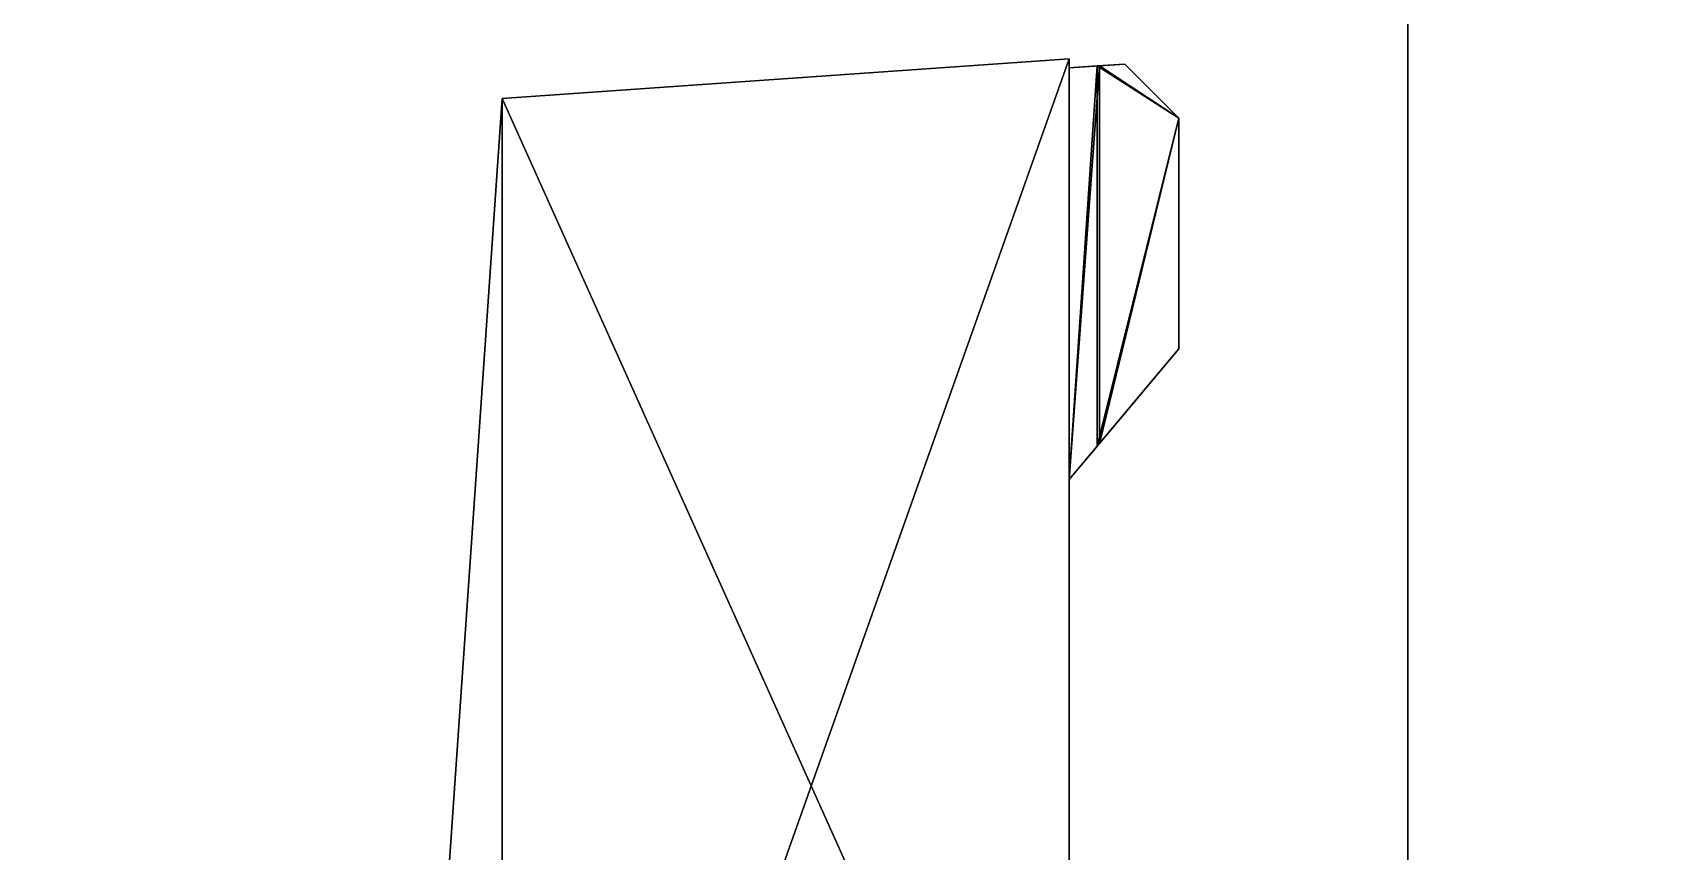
# Model space of a CAD drawing. Extents: x -469 to 3226, y 1395 to 4288.
# Drawn here: x 1215.7 to 1275.5, y 3618.7 to 3649 of the extents above; entities that cross this region are included whole.
import ezdxf

# ---------------------------------------------------------------- set-up
doc = ezdxf.new("R2010")
doc.units = 0
for name, color, linetype in [('LAYER0', 7, 'CONTINUOUS'), ('LAYER1', 7, 'CONTINUOUS'), ('LAYER158', 7, 'CONTINUOUS'), ('LAYER164', 7, 'CONTINUOUS'), ('LAYER165', 7, 'CONTINUOUS'), ('LAYER166', 7, 'CONTINUOUS'), ('LAYER167', 7, 'CONTINUOUS'), ('LAYER170', 7, 'CONTINUOUS'), ('LAYER171', 9, 'CONTINUOUS'), ('LAYER175', 7, 'CONTINUOUS'), ('LAYER322', 253, 'CONTINUOUS'), ('LAYER325', 253, 'CONTINUOUS'), ('LAYER328', 253, 'CONTINUOUS'), ('LAYER331', 253, 'CONTINUOUS'), ('LAYER334', 253, 'CONTINUOUS')]:
    doc.layers.add(name, color=color, linetype=linetype)

msp = doc.modelspace()

# ---------------------------------------------------------------- linework, layer by layer
at = {"layer": 'LAYER0', "invisible_edges": 1}
for points in [[(3116.174, 4288.024, -5), (-468.8259, 1395.024, -5), (-468.8259, 4288.024, -5), (3116.174, 4288.024, -5)], [(-468.8259, 1395.024, -5), (3116.174, 4288.024, -5), (3116.174, 1395.024, -5), (-468.8259, 1395.024, -5)], [(3116.174, 1395.024), (-468.8259, 4288.024), (-468.8259, 1395.024), (3116.174, 1395.024)], [(-468.8259, 4288.024), (3116.174, 1395.024), (3116.174, 4288.024), (-468.8259, 4288.024)]]:
    msp.add_3dface(points, dxfattribs=at)
at = {"layer": 'LAYER158', "invisible_edges": 1}
for points in [[(1266.466, 4138.024, 80), (816.4661, 3558.024, 80), (816.4661, 4138.024, 80), (1266.466, 4138.024, 80)], [(816.4661, 3558.024, 80), (1266.466, 4138.024, 80), (1266.466, 3558.024, 80), (816.4661, 3558.024, 80)], [(1266.466, 3558.024, 98), (816.4661, 4138.024, 98), (816.4661, 3558.024, 98), (1266.466, 3558.024, 98)], [(816.4661, 4138.024, 98), (1266.466, 3558.024, 98), (1266.466, 4138.024, 98), (816.4661, 4138.024, 98)], [(1266.466, 4138.024, 80), (1266.466, 3558.024, 98), (1266.466, 3558.024, 80), (1266.466, 4138.024, 80)], [(1266.466, 3558.024, 98), (1266.466, 4138.024, 80), (1266.466, 4138.024, 98), (1266.466, 3558.024, 98)]]:
    msp.add_3dface(points, dxfattribs=at)
at = {"layer": 'LAYER164', "invisible_edges": 1}
for points in [[(816.4659, 4113.424, 2056), (1266.466, 3558.024, 2056), (1266.466, 4113.424, 2056), (816.4659, 4113.424, 2056)], [(1266.466, 3558.024, 2056), (816.4659, 4113.424, 2056), (816.4659, 3558.024, 2056), (1266.466, 3558.024, 2056)], [(816.4659, 3558.024, 2038), (1266.466, 4113.424, 2038), (1266.466, 3558.024, 2038), (816.4659, 3558.024, 2038)], [(1266.466, 4113.424, 2038), (816.4659, 3558.024, 2038), (816.4659, 4113.424, 2038), (1266.466, 4113.424, 2038)], [(1266.466, 4113.424, 2038), (1266.466, 3558.024, 2056), (1266.466, 3558.024, 2038), (1266.466, 4113.424, 2038)], [(1266.466, 3558.024, 2056), (1266.466, 4113.424, 2038), (1266.466, 4113.424, 2056), (1266.466, 3558.024, 2056)]]:
    msp.add_3dface(points, dxfattribs=at)
at = {"layer": 'LAYER165', "invisible_edges": 1}
for points in [[(816.4659, 4113.424, 916), (1266.466, 3558.024, 916), (1266.466, 4113.424, 916), (816.4659, 4113.424, 916)], [(1266.466, 3558.024, 916), (816.4659, 4113.424, 916), (816.4659, 3558.024, 916), (1266.466, 3558.024, 916)], [(816.4659, 3558.024, 898), (1266.466, 4113.424, 898), (1266.466, 3558.024, 898), (816.4659, 3558.024, 898)], [(1266.466, 4113.424, 898), (816.4659, 3558.024, 898), (816.4659, 4113.424, 898), (1266.466, 4113.424, 898)], [(1266.466, 4113.424, 898), (1266.466, 3558.024, 916), (1266.466, 3558.024, 898), (1266.466, 4113.424, 898)], [(1266.466, 3558.024, 916), (1266.466, 4113.424, 898), (1266.466, 4113.424, 916), (1266.466, 3558.024, 916)]]:
    msp.add_3dface(points, dxfattribs=at)
at = {"layer": 'LAYER166', "invisible_edges": 1}
for points in [[(816.4659, 4113.424, 1272.8), (1266.466, 3558.024, 1272.8), (1266.466, 4113.424, 1272.8), (816.4659, 4113.424, 1272.8)], [(1266.466, 3558.024, 1272.8), (816.4659, 4113.424, 1272.8), (816.4659, 3558.024, 1272.8), (1266.466, 3558.024, 1272.8)], [(816.4659, 3558.024, 1254.8), (1266.466, 4113.424, 1254.8), (1266.466, 3558.024, 1254.8), (816.4659, 3558.024, 1254.8)], [(1266.466, 4113.424, 1254.8), (816.4659, 3558.024, 1254.8), (816.4659, 4113.424, 1254.8), (1266.466, 4113.424, 1254.8)], [(1266.466, 4113.424, 1254.8), (1266.466, 3558.024, 1272.8), (1266.466, 3558.024, 1254.8), (1266.466, 4113.424, 1254.8)], [(1266.466, 3558.024, 1272.8), (1266.466, 4113.424, 1254.8), (1266.466, 4113.424, 1272.8), (1266.466, 3558.024, 1272.8)]]:
    msp.add_3dface(points, dxfattribs=at)
at = {"layer": 'LAYER167', "invisible_edges": 1}
for points in [[(816.4659, 4113.424, 1664.4), (1266.466, 3558.024, 1664.4), (1266.466, 4113.424, 1664.4), (816.4659, 4113.424, 1664.4)], [(1266.466, 3558.024, 1664.4), (816.4659, 4113.424, 1664.4), (816.4659, 3558.024, 1664.4), (1266.466, 3558.024, 1664.4)], [(816.4659, 3558.024, 1646.4), (1266.466, 4113.424, 1646.4), (1266.466, 3558.024, 1646.4), (816.4659, 3558.024, 1646.4)], [(1266.466, 4113.424, 1646.4), (816.4659, 3558.024, 1646.4), (816.4659, 4113.424, 1646.4), (1266.466, 4113.424, 1646.4)], [(1266.466, 4113.424, 1646.4), (1266.466, 3558.024, 1664.4), (1266.466, 3558.024, 1646.4), (1266.466, 4113.424, 1646.4)], [(1266.466, 3558.024, 1664.4), (1266.466, 4113.424, 1646.4), (1266.466, 4113.424, 1664.4), (1266.466, 3558.024, 1664.4)]]:
    msp.add_3dface(points, dxfattribs=at)
at = {"layer": 'LAYER170', "invisible_edges": 1}
for points in [[(816.4659, 4113.424, 507), (1266.466, 3558.024, 507), (1266.466, 4113.424, 507), (816.4659, 4113.424, 507)], [(1266.466, 3558.024, 507), (816.4659, 4113.424, 507), (816.4659, 3558.024, 507), (1266.466, 3558.024, 507)], [(816.4659, 3558.024, 489), (1266.466, 4113.424, 489), (1266.466, 3558.024, 489), (816.4659, 3558.024, 489)], [(1266.466, 4113.424, 489), (816.4659, 3558.024, 489), (816.4659, 4113.424, 489), (1266.466, 4113.424, 489)], [(1266.466, 4113.424, 489), (1266.466, 3558.024, 507), (1266.466, 3558.024, 489), (1266.466, 4113.424, 489)], [(1266.466, 3558.024, 507), (1266.466, 4113.424, 489), (1266.466, 4113.424, 507), (1266.466, 3558.024, 507)]]:
    msp.add_3dface(points, dxfattribs=at)
at = {"layer": 'LAYER171', "invisible_edges": 1}
for points in [[(1266.466, 4138.024), (1284.466, 3558.024), (1266.466, 3558.024), (1266.466, 4138.024)], [(1284.466, 3558.024), (1266.466, 4138.024), (1284.466, 4138.024), (1284.466, 3558.024)], [(1284.466, 4138.024, 2380), (1266.466, 3558.024, 2380), (1284.466, 3558.024, 2380), (1284.466, 4138.024, 2380)], [(1266.466, 3558.024, 2380), (1284.466, 4138.024, 2380), (1266.466, 4138.024, 2380), (1266.466, 3558.024, 2380)], [(1266.466, 3558.024, 2380), (1266.466, 4138.024), (1266.466, 3558.024), (1266.466, 3558.024, 2380)], [(1266.466, 4138.024), (1266.466, 3558.024, 2380), (1266.466, 4138.024, 2380), (1266.466, 4138.024)]]:
    msp.add_3dface(points, dxfattribs=at)
at = {"layer": 'LAYER175', "invisible_edges": 1}
for points in [[(816.4661, 4138.024, 2379), (1266.466, 3558.024, 2379), (1266.466, 4138.024, 2379), (816.4661, 4138.024, 2379)], [(1266.466, 3558.024, 2379), (816.4661, 4138.024, 2379), (816.4661, 3558.024, 2379), (1266.466, 3558.024, 2379)], [(816.4661, 3558.024, 2361), (1266.466, 4138.024, 2361), (1266.466, 3558.024, 2361), (816.4661, 3558.024, 2361)], [(1266.466, 4138.024, 2361), (816.4661, 3558.024, 2361), (816.4661, 4138.024, 2361), (1266.466, 4138.024, 2361)], [(1266.466, 4138.024, 2361), (1266.466, 3558.024, 2379), (1266.466, 3558.024, 2361), (1266.466, 4138.024, 2361)], [(1266.466, 3558.024, 2379), (1266.466, 4138.024, 2361), (1266.466, 4138.024, 2379), (1266.466, 3558.024, 2379)]]:
    msp.add_3dface(points, dxfattribs=at)
at = {"layer": 'LAYER322'}
for points in [[(1253.966, 3647.982, 191.8), (1233.04, 3646.518, 191.8), (1233.04, 3589.013, 191.8), (1253.966, 3647.982, 191.8)], [(1253.966, 3647.982, 191.8), (1233.04, 3589.013, 191.8), (1253.966, 3599.984, 191.8), (1253.966, 3647.982, 191.8)], [(1253.966, 3647.982, 174.2), (1233.04, 3646.518, 174.2), (1253.966, 3647.982, 191.8), (1253.966, 3647.982, 174.2)], [(1253.966, 3647.982, 191.8), (1233.04, 3646.518, 174.2), (1233.04, 3646.518, 191.8), (1253.966, 3647.982, 191.8)], [(1233.04, 3646.518, 174.2), (1253.966, 3647.982, 174.2), (1253.966, 3599.984, 174.2), (1233.04, 3646.518, 174.2)], [(1253.966, 3647.982, 174.2), (1253.966, 3647.982, 191.8), (1253.966, 3599.984, 191.8), (1253.966, 3647.982, 174.2)], [(1253.966, 3647.982, 174.2), (1253.966, 3599.984, 191.8), (1253.966, 3599.984, 174.2), (1253.966, 3647.982, 174.2)], [(1253.966, 3647.654, 191.1709), (1254.998, 3647.726, 192.125), (1255.09, 3647.733, 191.525), (1253.966, 3647.654, 191.1709)], [(1255.09, 3633.798, 191.525), (1253.966, 3632.459, 191.1709), (1255.09, 3647.733, 191.525), (1255.09, 3633.798, 191.525)], [(1255.09, 3647.733, 191.525), (1253.966, 3632.459, 191.1709), (1253.966, 3647.654, 191.1709), (1255.09, 3647.733, 191.525)], [(1254.998, 3647.726, 173.875), (1253.966, 3647.654, 174.8291), (1255.09, 3647.733, 174.475), (1254.998, 3647.726, 173.875)], [(1253.966, 3632.459, 174.8291), (1255.09, 3633.798, 174.475), (1255.09, 3647.733, 174.475), (1253.966, 3632.459, 174.8291)], [(1253.966, 3632.459, 174.8291), (1255.09, 3647.733, 174.475), (1253.966, 3647.654, 174.8291), (1253.966, 3632.459, 174.8291)], [(1253.966, 3647.654, 191.8), (1253.966, 3632.459, 191.8), (1254.998, 3647.726, 192.125), (1253.966, 3647.654, 191.8)], [(1254.998, 3647.726, 192.125), (1253.966, 3632.459, 191.8), (1254.998, 3633.688, 192.125), (1254.998, 3647.726, 192.125)], [(1253.966, 3647.654, 191.1709), (1253.966, 3647.654, 191.8), (1254.998, 3647.726, 192.125), (1253.966, 3647.654, 191.1709)], [(1253.966, 3632.459, 174.2), (1253.966, 3647.654, 174.2), (1254.998, 3647.726, 173.875), (1253.966, 3632.459, 174.2)], [(1253.966, 3632.459, 174.2), (1254.998, 3647.726, 173.875), (1254.998, 3633.688, 173.875), (1253.966, 3632.459, 174.2)], [(1253.966, 3647.654, 174.2), (1253.966, 3647.654, 174.8291), (1254.998, 3647.726, 173.875), (1253.966, 3647.654, 174.2)], [(1256.016, 3647.792, 192.125), (1254.998, 3647.726, 192.125), (1258.016, 3645.792, 192.125), (1256.016, 3647.792, 192.125)], [(1254.998, 3647.726, 173.875), (1256.016, 3647.792, 173.875), (1258.016, 3645.792, 173.875), (1254.998, 3647.726, 173.875)], [(1256.016, 3647.792, 192.125), (1255.09, 3647.733, 191.525), (1254.998, 3647.726, 192.125), (1256.016, 3647.792, 192.125)], [(1255.09, 3647.733, 174.475), (1256.016, 3647.792, 173.875), (1254.998, 3647.726, 173.875), (1255.09, 3647.733, 174.475)], [(1254.998, 3633.688, 192.125), (1258.016, 3645.792, 192.125), (1254.998, 3647.726, 192.125), (1254.998, 3633.688, 192.125)], [(1258.016, 3645.792, 173.875), (1254.998, 3633.688, 173.875), (1254.998, 3647.726, 173.875), (1258.016, 3645.792, 173.875)], [(1256.016, 3647.792, 191.525), (1258.016, 3645.792, 191.525), (1255.09, 3647.733, 191.525), (1256.016, 3647.792, 191.525)], [(1258.016, 3645.792, 174.475), (1256.016, 3647.792, 174.475), (1255.09, 3647.733, 174.475), (1258.016, 3645.792, 174.475)], [(1256.016, 3647.792, 191.525), (1255.09, 3647.733, 191.525), (1256.016, 3647.792, 192.125), (1256.016, 3647.792, 191.525)], [(1255.09, 3647.733, 174.475), (1256.016, 3647.792, 174.475), (1256.016, 3647.792, 173.875), (1255.09, 3647.733, 174.475)], [(1258.016, 3645.792, 191.525), (1255.09, 3633.798, 191.525), (1255.09, 3647.733, 191.525), (1258.016, 3645.792, 191.525)], [(1255.09, 3633.798, 174.475), (1258.016, 3645.792, 174.475), (1255.09, 3647.733, 174.475), (1255.09, 3633.798, 174.475)], [(1258.016, 3645.792, 191.525), (1256.016, 3647.792, 191.525), (1258.016, 3645.792, 192.125), (1258.016, 3645.792, 191.525)], [(1258.016, 3645.792, 192.125), (1256.016, 3647.792, 191.525), (1256.016, 3647.792, 192.125), (1258.016, 3645.792, 192.125)], [(1256.016, 3647.792, 174.475), (1258.016, 3645.792, 174.475), (1258.016, 3645.792, 173.875), (1256.016, 3647.792, 174.475)], [(1256.016, 3647.792, 174.475), (1258.016, 3645.792, 173.875), (1256.016, 3647.792, 173.875), (1256.016, 3647.792, 174.475)], [(1233.04, 3589.013, 175.6), (1229.066, 3589.013, 175.6), (1233.04, 3646.518, 175.6), (1233.04, 3589.013, 175.6)], [(1229.066, 3589.013, 190.4), (1233.04, 3589.013, 190.4), (1233.04, 3646.518, 190.4), (1229.066, 3589.013, 190.4)], [(1229.066, 3589.013, 190.4), (1233.04, 3646.518, 190.4), (1233.04, 3646.518, 175.6), (1229.066, 3589.013, 190.4)], [(1229.066, 3589.013, 190.4), (1233.04, 3646.518, 175.6), (1229.066, 3589.013, 175.6), (1229.066, 3589.013, 190.4)], [(1233.04, 3646.518, 174.2), (1253.966, 3599.984, 174.2), (1233.04, 3589.013, 174.2), (1233.04, 3646.518, 174.2)], [(1233.04, 3589.013, 174.2), (1233.04, 3589.013, 175.6), (1233.04, 3646.518, 175.6), (1233.04, 3589.013, 174.2)], [(1233.04, 3589.013, 174.2), (1233.04, 3646.518, 175.6), (1233.04, 3646.518, 174.2), (1233.04, 3589.013, 174.2)], [(1233.04, 3646.518, 191.8), (1233.04, 3646.518, 190.4), (1233.04, 3589.013, 191.8), (1233.04, 3646.518, 191.8)], [(1233.04, 3589.013, 191.8), (1233.04, 3646.518, 190.4), (1233.04, 3589.013, 190.4), (1233.04, 3589.013, 191.8)], [(1254.998, 3633.688, 192.125), (1258.016, 3637.285, 192.125), (1258.016, 3645.792, 192.125), (1254.998, 3633.688, 192.125)], [(1258.016, 3637.285, 173.875), (1254.998, 3633.688, 173.875), (1258.016, 3645.792, 173.875), (1258.016, 3637.285, 173.875)], [(1258.016, 3637.285, 191.525), (1255.09, 3633.798, 191.525), (1258.016, 3645.792, 191.525), (1258.016, 3637.285, 191.525)], [(1255.09, 3633.798, 174.475), (1258.016, 3637.285, 174.475), (1258.016, 3645.792, 174.475), (1255.09, 3633.798, 174.475)], [(1258.016, 3637.285, 191.525), (1258.016, 3645.792, 191.525), (1258.016, 3645.792, 192.125), (1258.016, 3637.285, 191.525)], [(1258.016, 3637.285, 191.525), (1258.016, 3645.792, 192.125), (1258.016, 3637.285, 192.125), (1258.016, 3637.285, 191.525)], [(1258.016, 3645.792, 174.475), (1258.016, 3637.285, 174.475), (1258.016, 3645.792, 173.875), (1258.016, 3645.792, 174.475)], [(1258.016, 3645.792, 173.875), (1258.016, 3637.285, 174.475), (1258.016, 3637.285, 173.875), (1258.016, 3645.792, 173.875)], [(1255.09, 3633.798, 191.525), (1258.016, 3637.285, 192.125), (1254.998, 3633.688, 192.125), (1255.09, 3633.798, 191.525)], [(1258.016, 3637.285, 173.875), (1255.09, 3633.798, 174.475), (1254.998, 3633.688, 173.875), (1258.016, 3637.285, 173.875)], [(1255.09, 3633.798, 191.525), (1258.016, 3637.285, 191.525), (1258.016, 3637.285, 192.125), (1255.09, 3633.798, 191.525)], [(1258.016, 3637.285, 174.475), (1255.09, 3633.798, 174.475), (1258.016, 3637.285, 173.875), (1258.016, 3637.285, 174.475)], [(1253.966, 3632.459, 191.1709), (1255.09, 3633.798, 191.525), (1254.998, 3633.688, 192.125), (1253.966, 3632.459, 191.1709)], [(1255.09, 3633.798, 174.475), (1253.966, 3632.459, 174.8291), (1254.998, 3633.688, 173.875), (1255.09, 3633.798, 174.475)], [(1253.966, 3632.459, 191.1709), (1254.998, 3633.688, 192.125), (1253.966, 3632.459, 191.8), (1253.966, 3632.459, 191.1709)], [(1254.998, 3633.688, 173.875), (1253.966, 3632.459, 174.8291), (1253.966, 3632.459, 174.2), (1254.998, 3633.688, 173.875)]]:
    msp.add_3dface(points, dxfattribs=at)
at = {"layer": 'LAYER325'}
for points in [[(1253.966, 3647.982, 715.3), (1233.04, 3646.518, 715.3), (1233.04, 3589.013, 715.3), (1253.966, 3647.982, 715.3)], [(1253.966, 3647.982, 715.3), (1233.04, 3589.013, 715.3), (1253.966, 3599.984, 715.3), (1253.966, 3647.982, 715.3)], [(1253.966, 3647.982, 697.7), (1233.04, 3646.518, 697.7), (1253.966, 3647.982, 715.3), (1253.966, 3647.982, 697.7)], [(1253.966, 3647.982, 715.3), (1233.04, 3646.518, 697.7), (1233.04, 3646.518, 715.3), (1253.966, 3647.982, 715.3)], [(1233.04, 3646.518, 697.7), (1253.966, 3647.982, 697.7), (1253.966, 3599.984, 697.7), (1233.04, 3646.518, 697.7)], [(1253.966, 3647.982, 697.7), (1253.966, 3647.982, 715.3), (1253.966, 3599.984, 715.3), (1253.966, 3647.982, 697.7)], [(1253.966, 3647.982, 697.7), (1253.966, 3599.984, 715.3), (1253.966, 3599.984, 697.7), (1253.966, 3647.982, 697.7)], [(1253.966, 3647.654, 714.671), (1254.998, 3647.726, 715.625), (1255.09, 3647.733, 715.025), (1253.966, 3647.654, 714.671)], [(1255.09, 3633.798, 715.025), (1253.966, 3632.459, 714.671), (1255.09, 3647.733, 715.025), (1255.09, 3633.798, 715.025)], [(1255.09, 3647.733, 715.025), (1253.966, 3632.459, 714.671), (1253.966, 3647.654, 714.671), (1255.09, 3647.733, 715.025)], [(1254.998, 3647.726, 697.375), (1253.966, 3647.654, 698.329), (1255.09, 3647.733, 697.975), (1254.998, 3647.726, 697.375)], [(1253.966, 3632.459, 698.329), (1255.09, 3633.798, 697.975), (1255.09, 3647.733, 697.975), (1253.966, 3632.459, 698.329)], [(1253.966, 3632.459, 698.329), (1255.09, 3647.733, 697.975), (1253.966, 3647.654, 698.329), (1253.966, 3632.459, 698.329)], [(1253.966, 3647.654, 715.3), (1253.966, 3632.459, 715.3), (1254.998, 3647.726, 715.625), (1253.966, 3647.654, 715.3)], [(1254.998, 3647.726, 715.625), (1253.966, 3632.459, 715.3), (1254.998, 3633.688, 715.625), (1254.998, 3647.726, 715.625)], [(1253.966, 3647.654, 714.671), (1253.966, 3647.654, 715.3), (1254.998, 3647.726, 715.625), (1253.966, 3647.654, 714.671)], [(1253.966, 3632.459, 697.7), (1253.966, 3647.654, 697.7), (1254.998, 3647.726, 697.375), (1253.966, 3632.459, 697.7)], [(1253.966, 3632.459, 697.7), (1254.998, 3647.726, 697.375), (1254.998, 3633.688, 697.375), (1253.966, 3632.459, 697.7)], [(1253.966, 3647.654, 697.7), (1253.966, 3647.654, 698.329), (1254.998, 3647.726, 697.375), (1253.966, 3647.654, 697.7)], [(1256.016, 3647.792, 715.625), (1254.998, 3647.726, 715.625), (1258.016, 3645.792, 715.625), (1256.016, 3647.792, 715.625)], [(1254.998, 3647.726, 697.375), (1256.016, 3647.792, 697.375), (1258.016, 3645.792, 697.375), (1254.998, 3647.726, 697.375)], [(1256.016, 3647.792, 715.625), (1255.09, 3647.733, 715.025), (1254.998, 3647.726, 715.625), (1256.016, 3647.792, 715.625)], [(1255.09, 3647.733, 697.975), (1256.016, 3647.792, 697.375), (1254.998, 3647.726, 697.375), (1255.09, 3647.733, 697.975)], [(1254.998, 3633.688, 715.625), (1258.016, 3645.792, 715.625), (1254.998, 3647.726, 715.625), (1254.998, 3633.688, 715.625)], [(1258.016, 3645.792, 697.375), (1254.998, 3633.688, 697.375), (1254.998, 3647.726, 697.375), (1258.016, 3645.792, 697.375)], [(1256.016, 3647.792, 715.025), (1258.016, 3645.792, 715.025), (1255.09, 3647.733, 715.025), (1256.016, 3647.792, 715.025)], [(1258.016, 3645.792, 697.975), (1256.016, 3647.792, 697.975), (1255.09, 3647.733, 697.975), (1258.016, 3645.792, 697.975)], [(1256.016, 3647.792, 715.025), (1255.09, 3647.733, 715.025), (1256.016, 3647.792, 715.625), (1256.016, 3647.792, 715.025)], [(1255.09, 3647.733, 697.975), (1256.016, 3647.792, 697.975), (1256.016, 3647.792, 697.375), (1255.09, 3647.733, 697.975)], [(1258.016, 3645.792, 715.025), (1255.09, 3633.798, 715.025), (1255.09, 3647.733, 715.025), (1258.016, 3645.792, 715.025)], [(1255.09, 3633.798, 697.975), (1258.016, 3645.792, 697.975), (1255.09, 3647.733, 697.975), (1255.09, 3633.798, 697.975)], [(1258.016, 3645.792, 715.025), (1256.016, 3647.792, 715.025), (1258.016, 3645.792, 715.625), (1258.016, 3645.792, 715.025)], [(1258.016, 3645.792, 715.625), (1256.016, 3647.792, 715.025), (1256.016, 3647.792, 715.625), (1258.016, 3645.792, 715.625)], [(1256.016, 3647.792, 697.975), (1258.016, 3645.792, 697.975), (1258.016, 3645.792, 697.375), (1256.016, 3647.792, 697.975)], [(1256.016, 3647.792, 697.975), (1258.016, 3645.792, 697.375), (1256.016, 3647.792, 697.375), (1256.016, 3647.792, 697.975)], [(1233.04, 3589.013, 699.1), (1229.066, 3589.013, 699.1), (1233.04, 3646.518, 699.1), (1233.04, 3589.013, 699.1)], [(1229.066, 3589.013, 713.9), (1233.04, 3589.013, 713.9), (1233.04, 3646.518, 713.9), (1229.066, 3589.013, 713.9)], [(1229.066, 3589.013, 713.9), (1233.04, 3646.518, 713.9), (1233.04, 3646.518, 699.1), (1229.066, 3589.013, 713.9)], [(1229.066, 3589.013, 713.9), (1233.04, 3646.518, 699.1), (1229.066, 3589.013, 699.1), (1229.066, 3589.013, 713.9)], [(1233.04, 3646.518, 697.7), (1253.966, 3599.984, 697.7), (1233.04, 3589.013, 697.7), (1233.04, 3646.518, 697.7)], [(1233.04, 3589.013, 697.7), (1233.04, 3589.013, 699.1), (1233.04, 3646.518, 699.1), (1233.04, 3589.013, 697.7)], [(1233.04, 3589.013, 697.7), (1233.04, 3646.518, 699.1), (1233.04, 3646.518, 697.7), (1233.04, 3589.013, 697.7)], [(1233.04, 3646.518, 715.3), (1233.04, 3646.518, 713.9), (1233.04, 3589.013, 715.3), (1233.04, 3646.518, 715.3)], [(1233.04, 3589.013, 715.3), (1233.04, 3646.518, 713.9), (1233.04, 3589.013, 713.9), (1233.04, 3589.013, 715.3)], [(1254.998, 3633.688, 715.625), (1258.016, 3637.285, 715.625), (1258.016, 3645.792, 715.625), (1254.998, 3633.688, 715.625)], [(1258.016, 3637.285, 697.375), (1254.998, 3633.688, 697.375), (1258.016, 3645.792, 697.375), (1258.016, 3637.285, 697.375)], [(1258.016, 3637.285, 715.025), (1255.09, 3633.798, 715.025), (1258.016, 3645.792, 715.025), (1258.016, 3637.285, 715.025)], [(1255.09, 3633.798, 697.975), (1258.016, 3637.285, 697.975), (1258.016, 3645.792, 697.975), (1255.09, 3633.798, 697.975)], [(1258.016, 3637.285, 715.025), (1258.016, 3645.792, 715.025), (1258.016, 3645.792, 715.625), (1258.016, 3637.285, 715.025)], [(1258.016, 3637.285, 715.025), (1258.016, 3645.792, 715.625), (1258.016, 3637.285, 715.625), (1258.016, 3637.285, 715.025)], [(1258.016, 3645.792, 697.975), (1258.016, 3637.285, 697.975), (1258.016, 3645.792, 697.375), (1258.016, 3645.792, 697.975)], [(1258.016, 3645.792, 697.375), (1258.016, 3637.285, 697.975), (1258.016, 3637.285, 697.375), (1258.016, 3645.792, 697.375)], [(1255.09, 3633.798, 715.025), (1258.016, 3637.285, 715.625), (1254.998, 3633.688, 715.625), (1255.09, 3633.798, 715.025)], [(1258.016, 3637.285, 697.375), (1255.09, 3633.798, 697.975), (1254.998, 3633.688, 697.375), (1258.016, 3637.285, 697.375)], [(1255.09, 3633.798, 715.025), (1258.016, 3637.285, 715.025), (1258.016, 3637.285, 715.625), (1255.09, 3633.798, 715.025)], [(1258.016, 3637.285, 697.975), (1255.09, 3633.798, 697.975), (1258.016, 3637.285, 697.375), (1258.016, 3637.285, 697.975)], [(1253.966, 3632.459, 714.671), (1255.09, 3633.798, 715.025), (1254.998, 3633.688, 715.625), (1253.966, 3632.459, 714.671)], [(1255.09, 3633.798, 697.975), (1253.966, 3632.459, 698.329), (1254.998, 3633.688, 697.375), (1255.09, 3633.798, 697.975)], [(1253.966, 3632.459, 714.671), (1254.998, 3633.688, 715.625), (1253.966, 3632.459, 715.3), (1253.966, 3632.459, 714.671)], [(1254.998, 3633.688, 697.375), (1253.966, 3632.459, 698.329), (1253.966, 3632.459, 697.7), (1254.998, 3633.688, 697.375)]]:
    msp.add_3dface(points, dxfattribs=at)
at = {"layer": 'LAYER328'}
for points in [[(1253.966, 3647.982, 1238.8), (1233.04, 3646.518, 1238.8), (1233.04, 3589.013, 1238.8), (1253.966, 3647.982, 1238.8)], [(1253.966, 3647.982, 1238.8), (1233.04, 3589.013, 1238.8), (1253.966, 3599.984, 1238.8), (1253.966, 3647.982, 1238.8)], [(1253.966, 3647.982, 1221.2), (1233.04, 3646.518, 1221.2), (1253.966, 3647.982, 1238.8), (1253.966, 3647.982, 1221.2)], [(1253.966, 3647.982, 1238.8), (1233.04, 3646.518, 1221.2), (1233.04, 3646.518, 1238.8), (1253.966, 3647.982, 1238.8)], [(1233.04, 3646.518, 1221.2), (1253.966, 3647.982, 1221.2), (1253.966, 3599.984, 1221.2), (1233.04, 3646.518, 1221.2)], [(1253.966, 3647.982, 1221.2), (1253.966, 3647.982, 1238.8), (1253.966, 3599.984, 1238.8), (1253.966, 3647.982, 1221.2)], [(1253.966, 3647.982, 1221.2), (1253.966, 3599.984, 1238.8), (1253.966, 3599.984, 1221.2), (1253.966, 3647.982, 1221.2)], [(1253.966, 3647.654, 1238.171), (1254.998, 3647.726, 1239.125), (1255.09, 3647.733, 1238.525), (1253.966, 3647.654, 1238.171)], [(1255.09, 3633.798, 1238.525), (1253.966, 3632.459, 1238.171), (1255.09, 3647.733, 1238.525), (1255.09, 3633.798, 1238.525)], [(1255.09, 3647.733, 1238.525), (1253.966, 3632.459, 1238.171), (1253.966, 3647.654, 1238.171), (1255.09, 3647.733, 1238.525)], [(1254.998, 3647.726, 1220.875), (1253.966, 3647.654, 1221.829), (1255.09, 3647.733, 1221.475), (1254.998, 3647.726, 1220.875)], [(1253.966, 3632.459, 1221.829), (1255.09, 3633.798, 1221.475), (1255.09, 3647.733, 1221.475), (1253.966, 3632.459, 1221.829)], [(1253.966, 3632.459, 1221.829), (1255.09, 3647.733, 1221.475), (1253.966, 3647.654, 1221.829), (1253.966, 3632.459, 1221.829)], [(1253.966, 3647.654, 1238.8), (1253.966, 3632.459, 1238.8), (1254.998, 3647.726, 1239.125), (1253.966, 3647.654, 1238.8)], [(1254.998, 3647.726, 1239.125), (1253.966, 3632.459, 1238.8), (1254.998, 3633.688, 1239.125), (1254.998, 3647.726, 1239.125)], [(1253.966, 3647.654, 1238.171), (1253.966, 3647.654, 1238.8), (1254.998, 3647.726, 1239.125), (1253.966, 3647.654, 1238.171)], [(1253.966, 3632.459, 1221.2), (1253.966, 3647.654, 1221.2), (1254.998, 3647.726, 1220.875), (1253.966, 3632.459, 1221.2)], [(1253.966, 3632.459, 1221.2), (1254.998, 3647.726, 1220.875), (1254.998, 3633.688, 1220.875), (1253.966, 3632.459, 1221.2)], [(1253.966, 3647.654, 1221.2), (1253.966, 3647.654, 1221.829), (1254.998, 3647.726, 1220.875), (1253.966, 3647.654, 1221.2)], [(1256.016, 3647.792, 1239.125), (1254.998, 3647.726, 1239.125), (1258.016, 3645.792, 1239.125), (1256.016, 3647.792, 1239.125)], [(1254.998, 3647.726, 1220.875), (1256.016, 3647.792, 1220.875), (1258.016, 3645.792, 1220.875), (1254.998, 3647.726, 1220.875)], [(1256.016, 3647.792, 1239.125), (1255.09, 3647.733, 1238.525), (1254.998, 3647.726, 1239.125), (1256.016, 3647.792, 1239.125)], [(1255.09, 3647.733, 1221.475), (1256.016, 3647.792, 1220.875), (1254.998, 3647.726, 1220.875), (1255.09, 3647.733, 1221.475)], [(1254.998, 3633.688, 1239.125), (1258.016, 3645.792, 1239.125), (1254.998, 3647.726, 1239.125), (1254.998, 3633.688, 1239.125)], [(1258.016, 3645.792, 1220.875), (1254.998, 3633.688, 1220.875), (1254.998, 3647.726, 1220.875), (1258.016, 3645.792, 1220.875)], [(1256.016, 3647.792, 1238.525), (1258.016, 3645.792, 1238.525), (1255.09, 3647.733, 1238.525), (1256.016, 3647.792, 1238.525)], [(1258.016, 3645.792, 1221.475), (1256.016, 3647.792, 1221.475), (1255.09, 3647.733, 1221.475), (1258.016, 3645.792, 1221.475)], [(1256.016, 3647.792, 1238.525), (1255.09, 3647.733, 1238.525), (1256.016, 3647.792, 1239.125), (1256.016, 3647.792, 1238.525)], [(1255.09, 3647.733, 1221.475), (1256.016, 3647.792, 1221.475), (1256.016, 3647.792, 1220.875), (1255.09, 3647.733, 1221.475)], [(1258.016, 3645.792, 1238.525), (1255.09, 3633.798, 1238.525), (1255.09, 3647.733, 1238.525), (1258.016, 3645.792, 1238.525)], [(1255.09, 3633.798, 1221.475), (1258.016, 3645.792, 1221.475), (1255.09, 3647.733, 1221.475), (1255.09, 3633.798, 1221.475)], [(1258.016, 3645.792, 1238.525), (1256.016, 3647.792, 1238.525), (1258.016, 3645.792, 1239.125), (1258.016, 3645.792, 1238.525)], [(1258.016, 3645.792, 1239.125), (1256.016, 3647.792, 1238.525), (1256.016, 3647.792, 1239.125), (1258.016, 3645.792, 1239.125)], [(1256.016, 3647.792, 1221.475), (1258.016, 3645.792, 1221.475), (1258.016, 3645.792, 1220.875), (1256.016, 3647.792, 1221.475)], [(1256.016, 3647.792, 1221.475), (1258.016, 3645.792, 1220.875), (1256.016, 3647.792, 1220.875), (1256.016, 3647.792, 1221.475)], [(1233.04, 3589.013, 1222.6), (1229.066, 3589.013, 1222.6), (1233.04, 3646.518, 1222.6), (1233.04, 3589.013, 1222.6)], [(1229.066, 3589.013, 1237.4), (1233.04, 3589.013, 1237.4), (1233.04, 3646.518, 1237.4), (1229.066, 3589.013, 1237.4)], [(1229.066, 3589.013, 1237.4), (1233.04, 3646.518, 1237.4), (1233.04, 3646.518, 1222.6), (1229.066, 3589.013, 1237.4)], [(1229.066, 3589.013, 1237.4), (1233.04, 3646.518, 1222.6), (1229.066, 3589.013, 1222.6), (1229.066, 3589.013, 1237.4)], [(1233.04, 3646.518, 1221.2), (1253.966, 3599.984, 1221.2), (1233.04, 3589.013, 1221.2), (1233.04, 3646.518, 1221.2)], [(1233.04, 3589.013, 1221.2), (1233.04, 3589.013, 1222.6), (1233.04, 3646.518, 1222.6), (1233.04, 3589.013, 1221.2)], [(1233.04, 3589.013, 1221.2), (1233.04, 3646.518, 1222.6), (1233.04, 3646.518, 1221.2), (1233.04, 3589.013, 1221.2)], [(1233.04, 3646.518, 1238.8), (1233.04, 3646.518, 1237.4), (1233.04, 3589.013, 1238.8), (1233.04, 3646.518, 1238.8)], [(1233.04, 3589.013, 1238.8), (1233.04, 3646.518, 1237.4), (1233.04, 3589.013, 1237.4), (1233.04, 3589.013, 1238.8)], [(1254.998, 3633.688, 1239.125), (1258.016, 3637.285, 1239.125), (1258.016, 3645.792, 1239.125), (1254.998, 3633.688, 1239.125)], [(1258.016, 3637.285, 1220.875), (1254.998, 3633.688, 1220.875), (1258.016, 3645.792, 1220.875), (1258.016, 3637.285, 1220.875)], [(1258.016, 3637.285, 1238.525), (1255.09, 3633.798, 1238.525), (1258.016, 3645.792, 1238.525), (1258.016, 3637.285, 1238.525)], [(1255.09, 3633.798, 1221.475), (1258.016, 3637.285, 1221.475), (1258.016, 3645.792, 1221.475), (1255.09, 3633.798, 1221.475)], [(1258.016, 3637.285, 1238.525), (1258.016, 3645.792, 1238.525), (1258.016, 3645.792, 1239.125), (1258.016, 3637.285, 1238.525)], [(1258.016, 3637.285, 1238.525), (1258.016, 3645.792, 1239.125), (1258.016, 3637.285, 1239.125), (1258.016, 3637.285, 1238.525)], [(1258.016, 3645.792, 1221.475), (1258.016, 3637.285, 1221.475), (1258.016, 3645.792, 1220.875), (1258.016, 3645.792, 1221.475)], [(1258.016, 3645.792, 1220.875), (1258.016, 3637.285, 1221.475), (1258.016, 3637.285, 1220.875), (1258.016, 3645.792, 1220.875)], [(1255.09, 3633.798, 1238.525), (1258.016, 3637.285, 1239.125), (1254.998, 3633.688, 1239.125), (1255.09, 3633.798, 1238.525)], [(1258.016, 3637.285, 1220.875), (1255.09, 3633.798, 1221.475), (1254.998, 3633.688, 1220.875), (1258.016, 3637.285, 1220.875)], [(1255.09, 3633.798, 1238.525), (1258.016, 3637.285, 1238.525), (1258.016, 3637.285, 1239.125), (1255.09, 3633.798, 1238.525)], [(1258.016, 3637.285, 1221.475), (1255.09, 3633.798, 1221.475), (1258.016, 3637.285, 1220.875), (1258.016, 3637.285, 1221.475)], [(1253.966, 3632.459, 1238.171), (1255.09, 3633.798, 1238.525), (1254.998, 3633.688, 1239.125), (1253.966, 3632.459, 1238.171)], [(1255.09, 3633.798, 1221.475), (1253.966, 3632.459, 1221.829), (1254.998, 3633.688, 1220.875), (1255.09, 3633.798, 1221.475)], [(1253.966, 3632.459, 1238.171), (1254.998, 3633.688, 1239.125), (1253.966, 3632.459, 1238.8), (1253.966, 3632.459, 1238.171)], [(1254.998, 3633.688, 1220.875), (1253.966, 3632.459, 1221.829), (1253.966, 3632.459, 1221.2), (1254.998, 3633.688, 1220.875)]]:
    msp.add_3dface(points, dxfattribs=at)
at = {"layer": 'LAYER331'}
for points in [[(1253.966, 3647.982, 1762.3), (1233.04, 3646.518, 1762.3), (1233.04, 3589.013, 1762.3), (1253.966, 3647.982, 1762.3)], [(1253.966, 3647.982, 1762.3), (1233.04, 3589.013, 1762.3), (1253.966, 3599.984, 1762.3), (1253.966, 3647.982, 1762.3)], [(1253.966, 3647.982, 1744.7), (1233.04, 3646.518, 1744.7), (1253.966, 3647.982, 1762.3), (1253.966, 3647.982, 1744.7)], [(1253.966, 3647.982, 1762.3), (1233.04, 3646.518, 1744.7), (1233.04, 3646.518, 1762.3), (1253.966, 3647.982, 1762.3)], [(1233.04, 3646.518, 1744.7), (1253.966, 3647.982, 1744.7), (1253.966, 3599.984, 1744.7), (1233.04, 3646.518, 1744.7)], [(1253.966, 3647.982, 1744.7), (1253.966, 3647.982, 1762.3), (1253.966, 3599.984, 1762.3), (1253.966, 3647.982, 1744.7)], [(1253.966, 3647.982, 1744.7), (1253.966, 3599.984, 1762.3), (1253.966, 3599.984, 1744.7), (1253.966, 3647.982, 1744.7)], [(1253.966, 3647.654, 1761.671), (1254.998, 3647.726, 1762.625), (1255.09, 3647.733, 1762.025), (1253.966, 3647.654, 1761.671)], [(1255.09, 3633.798, 1762.025), (1253.966, 3632.459, 1761.671), (1255.09, 3647.733, 1762.025), (1255.09, 3633.798, 1762.025)], [(1255.09, 3647.733, 1762.025), (1253.966, 3632.459, 1761.671), (1253.966, 3647.654, 1761.671), (1255.09, 3647.733, 1762.025)], [(1254.998, 3647.726, 1744.375), (1253.966, 3647.654, 1745.329), (1255.09, 3647.733, 1744.975), (1254.998, 3647.726, 1744.375)], [(1253.966, 3632.459, 1745.329), (1255.09, 3633.798, 1744.975), (1255.09, 3647.733, 1744.975), (1253.966, 3632.459, 1745.329)], [(1253.966, 3632.459, 1745.329), (1255.09, 3647.733, 1744.975), (1253.966, 3647.654, 1745.329), (1253.966, 3632.459, 1745.329)], [(1253.966, 3647.654, 1762.3), (1253.966, 3632.459, 1762.3), (1254.998, 3647.726, 1762.625), (1253.966, 3647.654, 1762.3)], [(1254.998, 3647.726, 1762.625), (1253.966, 3632.459, 1762.3), (1254.998, 3633.688, 1762.625), (1254.998, 3647.726, 1762.625)], [(1253.966, 3647.654, 1761.671), (1253.966, 3647.654, 1762.3), (1254.998, 3647.726, 1762.625), (1253.966, 3647.654, 1761.671)], [(1253.966, 3632.459, 1744.7), (1253.966, 3647.654, 1744.7), (1254.998, 3647.726, 1744.375), (1253.966, 3632.459, 1744.7)], [(1253.966, 3632.459, 1744.7), (1254.998, 3647.726, 1744.375), (1254.998, 3633.688, 1744.375), (1253.966, 3632.459, 1744.7)], [(1253.966, 3647.654, 1744.7), (1253.966, 3647.654, 1745.329), (1254.998, 3647.726, 1744.375), (1253.966, 3647.654, 1744.7)], [(1256.016, 3647.792, 1762.625), (1254.998, 3647.726, 1762.625), (1258.016, 3645.792, 1762.625), (1256.016, 3647.792, 1762.625)], [(1254.998, 3647.726, 1744.375), (1256.016, 3647.792, 1744.375), (1258.016, 3645.792, 1744.375), (1254.998, 3647.726, 1744.375)], [(1256.016, 3647.792, 1762.625), (1255.09, 3647.733, 1762.025), (1254.998, 3647.726, 1762.625), (1256.016, 3647.792, 1762.625)], [(1255.09, 3647.733, 1744.975), (1256.016, 3647.792, 1744.375), (1254.998, 3647.726, 1744.375), (1255.09, 3647.733, 1744.975)], [(1254.998, 3633.688, 1762.625), (1258.016, 3645.792, 1762.625), (1254.998, 3647.726, 1762.625), (1254.998, 3633.688, 1762.625)], [(1258.016, 3645.792, 1744.375), (1254.998, 3633.688, 1744.375), (1254.998, 3647.726, 1744.375), (1258.016, 3645.792, 1744.375)], [(1256.016, 3647.792, 1762.025), (1258.016, 3645.792, 1762.025), (1255.09, 3647.733, 1762.025), (1256.016, 3647.792, 1762.025)], [(1258.016, 3645.792, 1744.975), (1256.016, 3647.792, 1744.975), (1255.09, 3647.733, 1744.975), (1258.016, 3645.792, 1744.975)], [(1256.016, 3647.792, 1762.025), (1255.09, 3647.733, 1762.025), (1256.016, 3647.792, 1762.625), (1256.016, 3647.792, 1762.025)], [(1255.09, 3647.733, 1744.975), (1256.016, 3647.792, 1744.975), (1256.016, 3647.792, 1744.375), (1255.09, 3647.733, 1744.975)], [(1258.016, 3645.792, 1762.025), (1255.09, 3633.798, 1762.025), (1255.09, 3647.733, 1762.025), (1258.016, 3645.792, 1762.025)], [(1255.09, 3633.798, 1744.975), (1258.016, 3645.792, 1744.975), (1255.09, 3647.733, 1744.975), (1255.09, 3633.798, 1744.975)], [(1258.016, 3645.792, 1762.025), (1256.016, 3647.792, 1762.025), (1258.016, 3645.792, 1762.625), (1258.016, 3645.792, 1762.025)], [(1258.016, 3645.792, 1762.625), (1256.016, 3647.792, 1762.025), (1256.016, 3647.792, 1762.625), (1258.016, 3645.792, 1762.625)], [(1256.016, 3647.792, 1744.975), (1258.016, 3645.792, 1744.975), (1258.016, 3645.792, 1744.375), (1256.016, 3647.792, 1744.975)], [(1256.016, 3647.792, 1744.975), (1258.016, 3645.792, 1744.375), (1256.016, 3647.792, 1744.375), (1256.016, 3647.792, 1744.975)], [(1233.04, 3589.013, 1746.1), (1229.066, 3589.013, 1746.1), (1233.04, 3646.518, 1746.1), (1233.04, 3589.013, 1746.1)], [(1229.066, 3589.013, 1760.9), (1233.04, 3589.013, 1760.9), (1233.04, 3646.518, 1760.9), (1229.066, 3589.013, 1760.9)], [(1229.066, 3589.013, 1760.9), (1233.04, 3646.518, 1760.9), (1233.04, 3646.518, 1746.1), (1229.066, 3589.013, 1760.9)], [(1229.066, 3589.013, 1760.9), (1233.04, 3646.518, 1746.1), (1229.066, 3589.013, 1746.1), (1229.066, 3589.013, 1760.9)], [(1233.04, 3646.518, 1744.7), (1253.966, 3599.984, 1744.7), (1233.04, 3589.013, 1744.7), (1233.04, 3646.518, 1744.7)], [(1233.04, 3589.013, 1744.7), (1233.04, 3589.013, 1746.1), (1233.04, 3646.518, 1746.1), (1233.04, 3589.013, 1744.7)], [(1233.04, 3589.013, 1744.7), (1233.04, 3646.518, 1746.1), (1233.04, 3646.518, 1744.7), (1233.04, 3589.013, 1744.7)], [(1233.04, 3646.518, 1762.3), (1233.04, 3646.518, 1760.9), (1233.04, 3589.013, 1762.3), (1233.04, 3646.518, 1762.3)], [(1233.04, 3589.013, 1762.3), (1233.04, 3646.518, 1760.9), (1233.04, 3589.013, 1760.9), (1233.04, 3589.013, 1762.3)], [(1254.998, 3633.688, 1762.625), (1258.016, 3637.285, 1762.625), (1258.016, 3645.792, 1762.625), (1254.998, 3633.688, 1762.625)], [(1258.016, 3637.285, 1744.375), (1254.998, 3633.688, 1744.375), (1258.016, 3645.792, 1744.375), (1258.016, 3637.285, 1744.375)], [(1258.016, 3637.285, 1762.025), (1255.09, 3633.798, 1762.025), (1258.016, 3645.792, 1762.025), (1258.016, 3637.285, 1762.025)], [(1255.09, 3633.798, 1744.975), (1258.016, 3637.285, 1744.975), (1258.016, 3645.792, 1744.975), (1255.09, 3633.798, 1744.975)], [(1258.016, 3637.285, 1762.025), (1258.016, 3645.792, 1762.025), (1258.016, 3645.792, 1762.625), (1258.016, 3637.285, 1762.025)], [(1258.016, 3637.285, 1762.025), (1258.016, 3645.792, 1762.625), (1258.016, 3637.285, 1762.625), (1258.016, 3637.285, 1762.025)], [(1258.016, 3645.792, 1744.975), (1258.016, 3637.285, 1744.975), (1258.016, 3645.792, 1744.375), (1258.016, 3645.792, 1744.975)], [(1258.016, 3645.792, 1744.375), (1258.016, 3637.285, 1744.975), (1258.016, 3637.285, 1744.375), (1258.016, 3645.792, 1744.375)], [(1255.09, 3633.798, 1762.025), (1258.016, 3637.285, 1762.625), (1254.998, 3633.688, 1762.625), (1255.09, 3633.798, 1762.025)], [(1258.016, 3637.285, 1744.375), (1255.09, 3633.798, 1744.975), (1254.998, 3633.688, 1744.375), (1258.016, 3637.285, 1744.375)], [(1255.09, 3633.798, 1762.025), (1258.016, 3637.285, 1762.025), (1258.016, 3637.285, 1762.625), (1255.09, 3633.798, 1762.025)], [(1258.016, 3637.285, 1744.975), (1255.09, 3633.798, 1744.975), (1258.016, 3637.285, 1744.375), (1258.016, 3637.285, 1744.975)], [(1253.966, 3632.459, 1761.671), (1255.09, 3633.798, 1762.025), (1254.998, 3633.688, 1762.625), (1253.966, 3632.459, 1761.671)], [(1255.09, 3633.798, 1744.975), (1253.966, 3632.459, 1745.329), (1254.998, 3633.688, 1744.375), (1255.09, 3633.798, 1744.975)], [(1253.966, 3632.459, 1761.671), (1254.998, 3633.688, 1762.625), (1253.966, 3632.459, 1762.3), (1253.966, 3632.459, 1761.671)], [(1254.998, 3633.688, 1744.375), (1253.966, 3632.459, 1745.329), (1253.966, 3632.459, 1744.7), (1254.998, 3633.688, 1744.375)]]:
    msp.add_3dface(points, dxfattribs=at)
at = {"layer": 'LAYER334'}
for points in [[(1253.966, 3647.982, 2285.8), (1233.04, 3646.518, 2285.8), (1233.04, 3589.013, 2285.8), (1253.966, 3647.982, 2285.8)], [(1253.966, 3647.982, 2285.8), (1233.04, 3589.013, 2285.8), (1253.966, 3599.984, 2285.8), (1253.966, 3647.982, 2285.8)], [(1253.966, 3647.982, 2268.2), (1233.04, 3646.518, 2268.2), (1253.966, 3647.982, 2285.8), (1253.966, 3647.982, 2268.2)], [(1253.966, 3647.982, 2285.8), (1233.04, 3646.518, 2268.2), (1233.04, 3646.518, 2285.8), (1253.966, 3647.982, 2285.8)], [(1233.04, 3646.518, 2268.2), (1253.966, 3647.982, 2268.2), (1253.966, 3599.984, 2268.2), (1233.04, 3646.518, 2268.2)], [(1253.966, 3647.982, 2268.2), (1253.966, 3647.982, 2285.8), (1253.966, 3599.984, 2285.8), (1253.966, 3647.982, 2268.2)], [(1253.966, 3647.982, 2268.2), (1253.966, 3599.984, 2285.8), (1253.966, 3599.984, 2268.2), (1253.966, 3647.982, 2268.2)], [(1253.966, 3647.654, 2285.171), (1254.998, 3647.726, 2286.125), (1255.09, 3647.733, 2285.525), (1253.966, 3647.654, 2285.171)], [(1255.09, 3633.798, 2285.525), (1253.966, 3632.459, 2285.171), (1255.09, 3647.733, 2285.525), (1255.09, 3633.798, 2285.525)], [(1255.09, 3647.733, 2285.525), (1253.966, 3632.459, 2285.171), (1253.966, 3647.654, 2285.171), (1255.09, 3647.733, 2285.525)], [(1254.998, 3647.726, 2267.875), (1253.966, 3647.654, 2268.829), (1255.09, 3647.733, 2268.475), (1254.998, 3647.726, 2267.875)], [(1253.966, 3632.459, 2268.829), (1255.09, 3633.798, 2268.475), (1255.09, 3647.733, 2268.475), (1253.966, 3632.459, 2268.829)], [(1253.966, 3632.459, 2268.829), (1255.09, 3647.733, 2268.475), (1253.966, 3647.654, 2268.829), (1253.966, 3632.459, 2268.829)], [(1253.966, 3647.654, 2285.8), (1253.966, 3632.459, 2285.8), (1254.998, 3647.726, 2286.125), (1253.966, 3647.654, 2285.8)], [(1254.998, 3647.726, 2286.125), (1253.966, 3632.459, 2285.8), (1254.998, 3633.688, 2286.125), (1254.998, 3647.726, 2286.125)], [(1253.966, 3647.654, 2285.171), (1253.966, 3647.654, 2285.8), (1254.998, 3647.726, 2286.125), (1253.966, 3647.654, 2285.171)], [(1253.966, 3632.459, 2268.2), (1253.966, 3647.654, 2268.2), (1254.998, 3647.726, 2267.875), (1253.966, 3632.459, 2268.2)], [(1253.966, 3632.459, 2268.2), (1254.998, 3647.726, 2267.875), (1254.998, 3633.688, 2267.875), (1253.966, 3632.459, 2268.2)], [(1253.966, 3647.654, 2268.2), (1253.966, 3647.654, 2268.829), (1254.998, 3647.726, 2267.875), (1253.966, 3647.654, 2268.2)], [(1256.016, 3647.792, 2286.125), (1254.998, 3647.726, 2286.125), (1258.016, 3645.792, 2286.125), (1256.016, 3647.792, 2286.125)], [(1254.998, 3647.726, 2267.875), (1256.016, 3647.792, 2267.875), (1258.016, 3645.792, 2267.875), (1254.998, 3647.726, 2267.875)], [(1256.016, 3647.792, 2286.125), (1255.09, 3647.733, 2285.525), (1254.998, 3647.726, 2286.125), (1256.016, 3647.792, 2286.125)], [(1255.09, 3647.733, 2268.475), (1256.016, 3647.792, 2267.875), (1254.998, 3647.726, 2267.875), (1255.09, 3647.733, 2268.475)], [(1254.998, 3633.688, 2286.125), (1258.016, 3645.792, 2286.125), (1254.998, 3647.726, 2286.125), (1254.998, 3633.688, 2286.125)], [(1258.016, 3645.792, 2267.875), (1254.998, 3633.688, 2267.875), (1254.998, 3647.726, 2267.875), (1258.016, 3645.792, 2267.875)], [(1256.016, 3647.792, 2285.525), (1258.016, 3645.792, 2285.525), (1255.09, 3647.733, 2285.525), (1256.016, 3647.792, 2285.525)], [(1258.016, 3645.792, 2268.475), (1256.016, 3647.792, 2268.475), (1255.09, 3647.733, 2268.475), (1258.016, 3645.792, 2268.475)], [(1256.016, 3647.792, 2285.525), (1255.09, 3647.733, 2285.525), (1256.016, 3647.792, 2286.125), (1256.016, 3647.792, 2285.525)], [(1255.09, 3647.733, 2268.475), (1256.016, 3647.792, 2268.475), (1256.016, 3647.792, 2267.875), (1255.09, 3647.733, 2268.475)], [(1258.016, 3645.792, 2285.525), (1255.09, 3633.798, 2285.525), (1255.09, 3647.733, 2285.525), (1258.016, 3645.792, 2285.525)], [(1255.09, 3633.798, 2268.475), (1258.016, 3645.792, 2268.475), (1255.09, 3647.733, 2268.475), (1255.09, 3633.798, 2268.475)], [(1258.016, 3645.792, 2285.525), (1256.016, 3647.792, 2285.525), (1258.016, 3645.792, 2286.125), (1258.016, 3645.792, 2285.525)], [(1258.016, 3645.792, 2286.125), (1256.016, 3647.792, 2285.525), (1256.016, 3647.792, 2286.125), (1258.016, 3645.792, 2286.125)], [(1256.016, 3647.792, 2268.475), (1258.016, 3645.792, 2268.475), (1258.016, 3645.792, 2267.875), (1256.016, 3647.792, 2268.475)], [(1256.016, 3647.792, 2268.475), (1258.016, 3645.792, 2267.875), (1256.016, 3647.792, 2267.875), (1256.016, 3647.792, 2268.475)], [(1233.04, 3589.013, 2269.6), (1229.066, 3589.013, 2269.6), (1233.04, 3646.518, 2269.6), (1233.04, 3589.013, 2269.6)], [(1229.066, 3589.013, 2284.4), (1233.04, 3589.013, 2284.4), (1233.04, 3646.518, 2284.4), (1229.066, 3589.013, 2284.4)], [(1229.066, 3589.013, 2284.4), (1233.04, 3646.518, 2284.4), (1233.04, 3646.518, 2269.6), (1229.066, 3589.013, 2284.4)], [(1229.066, 3589.013, 2284.4), (1233.04, 3646.518, 2269.6), (1229.066, 3589.013, 2269.6), (1229.066, 3589.013, 2284.4)], [(1233.04, 3646.518, 2268.2), (1253.966, 3599.984, 2268.2), (1233.04, 3589.013, 2268.2), (1233.04, 3646.518, 2268.2)], [(1233.04, 3589.013, 2268.2), (1233.04, 3589.013, 2269.6), (1233.04, 3646.518, 2269.6), (1233.04, 3589.013, 2268.2)], [(1233.04, 3589.013, 2268.2), (1233.04, 3646.518, 2269.6), (1233.04, 3646.518, 2268.2), (1233.04, 3589.013, 2268.2)], [(1233.04, 3646.518, 2285.8), (1233.04, 3646.518, 2284.4), (1233.04, 3589.013, 2285.8), (1233.04, 3646.518, 2285.8)], [(1233.04, 3589.013, 2285.8), (1233.04, 3646.518, 2284.4), (1233.04, 3589.013, 2284.4), (1233.04, 3589.013, 2285.8)], [(1254.998, 3633.688, 2286.125), (1258.016, 3637.285, 2286.125), (1258.016, 3645.792, 2286.125), (1254.998, 3633.688, 2286.125)], [(1258.016, 3637.285, 2267.875), (1254.998, 3633.688, 2267.875), (1258.016, 3645.792, 2267.875), (1258.016, 3637.285, 2267.875)], [(1258.016, 3637.285, 2285.525), (1255.09, 3633.798, 2285.525), (1258.016, 3645.792, 2285.525), (1258.016, 3637.285, 2285.525)], [(1255.09, 3633.798, 2268.475), (1258.016, 3637.285, 2268.475), (1258.016, 3645.792, 2268.475), (1255.09, 3633.798, 2268.475)], [(1258.016, 3637.285, 2285.525), (1258.016, 3645.792, 2285.525), (1258.016, 3645.792, 2286.125), (1258.016, 3637.285, 2285.525)], [(1258.016, 3637.285, 2285.525), (1258.016, 3645.792, 2286.125), (1258.016, 3637.285, 2286.125), (1258.016, 3637.285, 2285.525)], [(1258.016, 3645.792, 2268.475), (1258.016, 3637.285, 2268.475), (1258.016, 3645.792, 2267.875), (1258.016, 3645.792, 2268.475)], [(1258.016, 3645.792, 2267.875), (1258.016, 3637.285, 2268.475), (1258.016, 3637.285, 2267.875), (1258.016, 3645.792, 2267.875)], [(1255.09, 3633.798, 2285.525), (1258.016, 3637.285, 2286.125), (1254.998, 3633.688, 2286.125), (1255.09, 3633.798, 2285.525)], [(1258.016, 3637.285, 2267.875), (1255.09, 3633.798, 2268.475), (1254.998, 3633.688, 2267.875), (1258.016, 3637.285, 2267.875)], [(1255.09, 3633.798, 2285.525), (1258.016, 3637.285, 2285.525), (1258.016, 3637.285, 2286.125), (1255.09, 3633.798, 2285.525)], [(1258.016, 3637.285, 2268.475), (1255.09, 3633.798, 2268.475), (1258.016, 3637.285, 2267.875), (1258.016, 3637.285, 2268.475)], [(1253.966, 3632.459, 2285.171), (1255.09, 3633.798, 2285.525), (1254.998, 3633.688, 2286.125), (1253.966, 3632.459, 2285.171)], [(1255.09, 3633.798, 2268.475), (1253.966, 3632.459, 2268.829), (1254.998, 3633.688, 2267.875), (1255.09, 3633.798, 2268.475)], [(1253.966, 3632.459, 2285.171), (1254.998, 3633.688, 2286.125), (1253.966, 3632.459, 2285.8), (1253.966, 3632.459, 2285.171)], [(1254.998, 3633.688, 2267.875), (1253.966, 3632.459, 2268.829), (1253.966, 3632.459, 2268.2), (1254.998, 3633.688, 2267.875)]]:
    msp.add_3dface(points, dxfattribs=at)

# ---------------------------------------------------------------- meshes
at = {"layer": 'LAYER1'}
mesh = msp.add_polymesh((5, 2), dxfattribs=at)
for k, corner in enumerate([(2966.174, 1545.024, 2430), (2966.174, 4138.024, 2430), (-318.8259, 1545.024, 2430), (2966.174, 1545.024, 2430), (-318.8259, 4138.024, 2430), (-318.8259, 1545.024, 2430), (2966.174, 4138.024, 2430), (-318.8259, 4138.024, 2430), (3116.174, 4288.024, 2430), (-468.8259, 4288.024, 2430)]):
    mesh.set_mesh_vertex(divmod(k, 2), corner)

doc.saveas('drawing.dxf')
